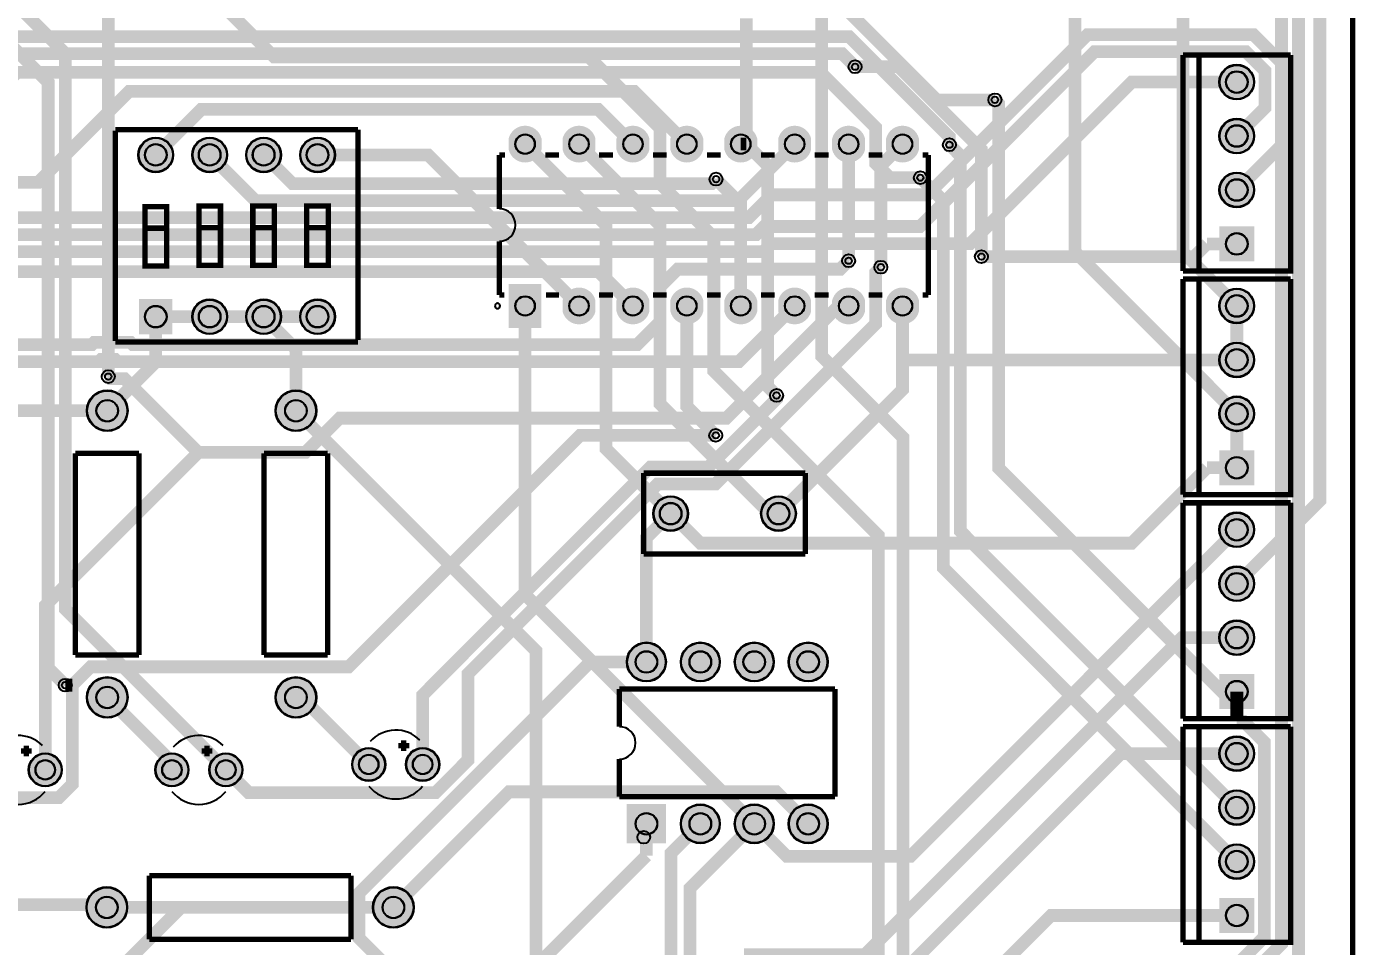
# Model space of a CAD drawing. Header units: millimetres. Extents: x 2 to 101, y -58 to 118.
# Drawn here: x 38.1 to 100.7, y 10 to 53.3 of the extents above; entities that cross this region are included whole.
import ezdxf

# ---------------------------------------------------------------- set-up
doc = ezdxf.new("R2010")
doc.units = ezdxf.units.MM
for name, color, linetype, true_color in [('BoardOutLine', 7, 'Continuous', 0xff00ff), ('BottomLayer', 7, 'Continuous', 0x0000ff), ('BottomSolderMaskLayer', 7, 'Continuous', 0xaa00ff), ('Document', 7, 'Continuous', 0xffffff), ('Hole', 7, 'Continuous', 0x222222), ('Multi-Layer', 7, 'Continuous', 0xc0c0c0), ('TopLayer', 7, 'Continuous', 0xff0000), ('TopSilkLayer', 7, 'Continuous', 0xffcc00), ('TopSolderMaskLayer', 7, 'Continuous', 0x800080)]:
    doc.layers.add(name, color=color, linetype=linetype, true_color=true_color)

msp = doc.modelspace()

# ---------------------------------------------------------------- hatches: boundary and pattern name
at = {"layer": 'BottomSolderMaskLayer'}
for points in [[(94.298, 50.673, 1), (95.948, 50.673, 1)], [(94.298, 48.133, 1), (95.948, 48.133, 1)], [(62.37, 47.494, -0.785398), (60.82, 47.494), (60.82, 48.01, -0.785398), (62.37, 48.01)], [(64.91, 47.494, -0.785398), (63.36, 47.494), (63.36, 48.01, -0.785398), (64.91, 48.01)], [(67.45, 47.494, -0.785398), (65.9, 47.494), (65.9, 48.01, -0.785398), (67.45, 48.01)], [(69.99, 47.494, -0.785398), (68.44, 47.494), (68.44, 48.01, -0.785398), (69.99, 48.01)], [(72.53, 47.494, -0.785398), (70.98, 47.494), (70.98, 48.01, -0.785398), (72.53, 48.01)], [(75.07, 47.494, -0.785398), (73.52, 47.494), (73.52, 48.01, -0.785398), (75.07, 48.01)], [(77.61, 47.494, -0.785398), (76.06, 47.494), (76.06, 48.01, -0.785398), (77.61, 48.01)], [(80.15, 47.494, -0.785398), (78.6, 47.494), (78.6, 48.01, -0.785398), (80.15, 48.01)], [(43.372, 47.245, 1), (45.023, 47.245, 1)], [(45.912, 47.245, 1), (47.563, 47.245, 1)], [(48.452, 47.245, 1), (50.103, 47.245, 1)], [(50.992, 47.245, 1), (52.643, 47.245, 1)], [(94.298, 45.593, 1), (95.948, 45.593, 1)], [(94.298, 42.228), (94.298, 43.878), (95.948, 43.878), (95.948, 42.228)], [(60.826, 39.098), (60.826, 41.166), (62.364, 41.166), (62.364, 39.098)], [(64.91, 39.874, -0.785398), (63.36, 39.874), (63.36, 40.39, -0.785398), (64.91, 40.39)], [(67.45, 39.874, -0.785398), (65.9, 39.874), (65.9, 40.39, -0.785398), (67.45, 40.39)], [(69.99, 39.874, -0.785398), (68.44, 39.874), (68.44, 40.39, -0.785398), (69.99, 40.39)], [(72.53, 39.874, -0.785398), (70.98, 39.874), (70.98, 40.39, -0.785398), (72.53, 40.39)], [(75.07, 39.874, -0.785398), (73.52, 39.874), (73.52, 40.39, -0.785398), (75.07, 40.39)], [(77.61, 39.874, -0.785398), (76.06, 39.874), (76.06, 40.39, -0.785398), (77.61, 40.39)], [(80.15, 39.874, -0.785398), (78.6, 39.874), (78.6, 40.39, -0.785398), (80.15, 40.39)], [(94.298, 40.132, 1), (95.948, 40.132, 1)], [(43.411, 38.798), (43.411, 40.451), (44.983, 40.451), (44.983, 38.798)], [(45.912, 39.625, 1), (47.563, 39.625, 1)], [(48.452, 39.625, 1), (50.103, 39.625, 1)], [(50.992, 39.625, 1), (52.643, 39.625, 1)], [(94.298, 37.592, 1), (95.948, 37.592, 1)], [(40.945, 35.198, 1), (42.875, 35.198, 1)], [(49.835, 35.198, 1), (51.765, 35.198, 1)], [(94.298, 35.052, 1), (95.948, 35.052, 1)], [(94.298, 31.687), (94.298, 33.337), (95.948, 33.337), (95.948, 31.687)], [(67.628, 30.353, 1), (69.278, 30.353, 1)], [(72.708, 30.353, 1), (74.358, 30.353, 1)], [(94.298, 29.591, 1), (95.948, 29.591, 1)], [(94.298, 27.051, 1), (95.948, 27.051, 1)], [(94.298, 24.511, 1), (95.948, 24.511, 1)], [(66.385, 23.368, 1), (68.235, 23.368, 1)], [(68.925, 23.368, 1), (70.775, 23.368, 1)], [(71.465, 23.368, 1), (73.315, 23.368, 1)], [(74.005, 23.368, 1), (75.855, 23.368, 1)], [(40.945, 21.698, 1), (42.875, 21.698, 1)], [(49.835, 21.698, 1), (51.765, 21.698, 1)], [(94.298, 21.146), (94.298, 22.796), (95.948, 22.796), (95.948, 21.146)], [(94.298, 19.05, 1), (95.948, 19.05, 1)], [(38.202, 18.288, 1), (39.776, 18.288, 1)], [(44.171, 18.288, 1), (45.745, 18.288, 1)], [(46.711, 18.288, 1), (48.285, 18.288, 1)], [(53.442, 18.542, 1), (55.016, 18.542, 1)], [(55.982, 18.542, 1), (57.556, 18.542, 1)], [(94.298, 16.51, 1), (95.948, 16.51, 1)], [(66.385, 16.673), (68.235, 16.673), (68.235, 14.823), (66.385, 14.823)], [(68.925, 15.748, 1), (70.775, 15.748, 1)], [(71.465, 15.748, 1), (73.315, 15.748, 1)], [(74.005, 15.748, 1), (75.855, 15.748, 1)], [(94.298, 13.97, 1), (95.948, 13.97, 1)], [(40.926, 11.811, 1), (42.856, 11.811, 1)], [(54.426, 11.811, 1), (56.356, 11.811, 1)], [(94.298, 10.605), (94.298, 12.255), (95.948, 12.255), (95.948, 10.605)]]:
    msp.add_hatch(color=256, dxfattribs=at).paths.add_polyline_path(points)
at = {"layer": 'Multi-Layer'}
for points in [[(94.323, 50.673, 1), (95.923, 50.673, 1)], [(94.323, 48.133, 1), (95.923, 48.133, 1)], [(62.345, 47.502, -0.785398), (60.845, 47.502), (60.845, 48.002, -0.785398), (62.345, 48.002)], [(64.885, 47.502, -0.785398), (63.385, 47.502), (63.385, 48.002, -0.785398), (64.885, 48.002)], [(67.425, 47.502, -0.785398), (65.925, 47.502), (65.925, 48.002, -0.785398), (67.425, 48.002)], [(69.965, 47.502, -0.785398), (68.465, 47.502), (68.465, 48.002, -0.785398), (69.965, 48.002)], [(72.505, 47.502, -0.785398), (71.005, 47.502), (71.005, 48.002, -0.785398), (72.505, 48.002)], [(75.045, 47.502, -0.785398), (73.545, 47.502), (73.545, 48.002, -0.785398), (75.045, 48.002)], [(77.585, 47.502, -0.785398), (76.085, 47.502), (76.085, 48.002, -0.785398), (77.585, 48.002)], [(80.125, 47.502, -0.785398), (78.625, 47.502), (78.625, 48.002, -0.785398), (80.125, 48.002)], [(43.397, 47.245, 1), (44.997, 47.245, 1)], [(45.937, 47.245, 1), (47.537, 47.245, 1)], [(48.477, 47.245, 1), (50.077, 47.245, 1)], [(51.017, 47.245, 1), (52.617, 47.245, 1)], [(94.323, 45.593, 1), (95.923, 45.593, 1)], [(94.323, 42.253), (94.323, 43.853), (95.923, 43.853), (95.923, 42.253)], [(60.845, 39.132), (60.845, 41.132), (62.345, 41.132), (62.345, 39.132)], [(64.885, 39.882, -0.785398), (63.385, 39.882), (63.385, 40.382, -0.785398), (64.885, 40.382)], [(67.425, 39.882, -0.785398), (65.925, 39.882), (65.925, 40.382, -0.785398), (67.425, 40.382)], [(69.965, 39.882, -0.785398), (68.465, 39.882), (68.465, 40.382, -0.785398), (69.965, 40.382)], [(72.505, 39.882, -0.785398), (71.005, 39.882), (71.005, 40.382, -0.785398), (72.505, 40.382)], [(75.045, 39.882, -0.785398), (73.545, 39.882), (73.545, 40.382, -0.785398), (75.045, 40.382)], [(77.585, 39.882, -0.785398), (76.085, 39.882), (76.085, 40.382, -0.785398), (77.585, 40.382)], [(80.125, 39.882, -0.785398), (78.625, 39.882), (78.625, 40.382, -0.785398), (80.125, 40.382)], [(94.323, 40.132, 1), (95.923, 40.132, 1)], [(43.435, 38.825), (43.435, 40.425), (44.959, 40.425), (44.959, 38.825)], [(45.937, 39.625, 1), (47.537, 39.625, 1)], [(48.477, 39.625, 1), (50.077, 39.625, 1)], [(51.017, 39.625, 1), (52.617, 39.625, 1)], [(94.323, 37.592, 1), (95.923, 37.592, 1)], [(40.97, 35.198, 1), (42.85, 35.198, 1)], [(49.86, 35.198, 1), (51.74, 35.198, 1)], [(94.323, 35.052, 1), (95.923, 35.052, 1)], [(94.323, 31.712), (94.323, 33.312), (95.923, 33.312), (95.923, 31.712)], [(67.653, 30.353, 1), (69.253, 30.353, 1)], [(72.733, 30.353, 1), (74.333, 30.353, 1)], [(94.323, 29.591, 1), (95.923, 29.591, 1)], [(94.323, 27.051, 1), (95.923, 27.051, 1)], [(94.323, 24.511, 1), (95.923, 24.511, 1)], [(66.41, 23.368, 1), (68.21, 23.368, 1)], [(68.95, 23.368, 1), (70.75, 23.368, 1)], [(71.49, 23.368, 1), (73.29, 23.368, 1)], [(74.03, 23.368, 1), (75.83, 23.368, 1)], [(40.97, 21.698, 1), (42.85, 21.698, 1)], [(49.86, 21.698, 1), (51.74, 21.698, 1)], [(94.323, 21.171), (94.323, 22.771), (95.923, 22.771), (95.923, 21.171)], [(94.323, 19.05, 1), (95.923, 19.05, 1)], [(38.227, 18.288, 1), (39.751, 18.288, 1)], [(44.196, 18.288, 1), (45.72, 18.288, 1)], [(46.736, 18.288, 1), (48.26, 18.288, 1)], [(53.467, 18.542, 1), (54.991, 18.542, 1)], [(56.007, 18.542, 1), (57.531, 18.542, 1)], [(94.323, 16.51, 1), (95.923, 16.51, 1)], [(66.41, 16.648), (68.21, 16.648), (68.21, 14.848), (66.41, 14.848)], [(68.95, 15.748, 1), (70.75, 15.748, 1)], [(71.49, 15.748, 1), (73.29, 15.748, 1)], [(74.03, 15.748, 1), (75.83, 15.748, 1)], [(94.323, 13.97, 1), (95.923, 13.97, 1)], [(40.951, 11.811, 1), (42.831, 11.811, 1)], [(54.451, 11.811, 1), (56.331, 11.811, 1)], [(94.323, 10.63), (94.323, 12.23), (95.923, 12.23), (95.923, 10.63)]]:
    msp.add_hatch(color=256, dxfattribs=at).paths.add_polyline_path(points)
at = {"layer": 'TopSolderMaskLayer'}
for points in [[(94.298, 50.673, 1), (95.948, 50.673, 1)], [(94.298, 48.133, 1), (95.948, 48.133, 1)], [(62.37, 47.494, -0.785398), (60.82, 47.494), (60.82, 48.01, -0.785398), (62.37, 48.01)], [(64.91, 47.494, -0.785398), (63.36, 47.494), (63.36, 48.01, -0.785398), (64.91, 48.01)], [(67.45, 47.494, -0.785398), (65.9, 47.494), (65.9, 48.01, -0.785398), (67.45, 48.01)], [(69.99, 47.494, -0.785398), (68.44, 47.494), (68.44, 48.01, -0.785398), (69.99, 48.01)], [(72.53, 47.494, -0.785398), (70.98, 47.494), (70.98, 48.01, -0.785398), (72.53, 48.01)], [(75.07, 47.494, -0.785398), (73.52, 47.494), (73.52, 48.01, -0.785398), (75.07, 48.01)], [(77.61, 47.494, -0.785398), (76.06, 47.494), (76.06, 48.01, -0.785398), (77.61, 48.01)], [(80.15, 47.494, -0.785398), (78.6, 47.494), (78.6, 48.01, -0.785398), (80.15, 48.01)], [(43.372, 47.245, 1), (45.023, 47.245, 1)], [(45.912, 47.245, 1), (47.563, 47.245, 1)], [(48.452, 47.245, 1), (50.103, 47.245, 1)], [(50.992, 47.245, 1), (52.643, 47.245, 1)], [(94.298, 45.593, 1), (95.948, 45.593, 1)], [(94.298, 42.228), (94.298, 43.878), (95.948, 43.878), (95.948, 42.228)], [(60.826, 39.098), (60.826, 41.166), (62.364, 41.166), (62.364, 39.098)], [(64.91, 39.874, -0.785398), (63.36, 39.874), (63.36, 40.39, -0.785398), (64.91, 40.39)], [(67.45, 39.874, -0.785398), (65.9, 39.874), (65.9, 40.39, -0.785398), (67.45, 40.39)], [(69.99, 39.874, -0.785398), (68.44, 39.874), (68.44, 40.39, -0.785398), (69.99, 40.39)], [(72.53, 39.874, -0.785398), (70.98, 39.874), (70.98, 40.39, -0.785398), (72.53, 40.39)], [(75.07, 39.874, -0.785398), (73.52, 39.874), (73.52, 40.39, -0.785398), (75.07, 40.39)], [(77.61, 39.874, -0.785398), (76.06, 39.874), (76.06, 40.39, -0.785398), (77.61, 40.39)], [(80.15, 39.874, -0.785398), (78.6, 39.874), (78.6, 40.39, -0.785398), (80.15, 40.39)], [(94.298, 40.132, 1), (95.948, 40.132, 1)], [(43.411, 38.798), (43.411, 40.451), (44.983, 40.451), (44.983, 38.798)], [(45.912, 39.625, 1), (47.563, 39.625, 1)], [(48.452, 39.625, 1), (50.103, 39.625, 1)], [(50.992, 39.625, 1), (52.643, 39.625, 1)], [(94.298, 37.592, 1), (95.948, 37.592, 1)], [(40.945, 35.198, 1), (42.875, 35.198, 1)], [(49.835, 35.198, 1), (51.765, 35.198, 1)], [(94.298, 35.052, 1), (95.948, 35.052, 1)], [(94.298, 31.687), (94.298, 33.337), (95.948, 33.337), (95.948, 31.687)], [(67.628, 30.353, 1), (69.278, 30.353, 1)], [(72.708, 30.353, 1), (74.358, 30.353, 1)], [(94.298, 29.591, 1), (95.948, 29.591, 1)], [(94.298, 27.051, 1), (95.948, 27.051, 1)], [(94.298, 24.511, 1), (95.948, 24.511, 1)], [(66.385, 23.368, 1), (68.235, 23.368, 1)], [(68.925, 23.368, 1), (70.775, 23.368, 1)], [(71.465, 23.368, 1), (73.315, 23.368, 1)], [(74.005, 23.368, 1), (75.855, 23.368, 1)], [(40.945, 21.698, 1), (42.875, 21.698, 1)], [(49.835, 21.698, 1), (51.765, 21.698, 1)], [(94.298, 21.146), (94.298, 22.796), (95.948, 22.796), (95.948, 21.146)], [(94.298, 19.05, 1), (95.948, 19.05, 1)], [(38.202, 18.288, 1), (39.776, 18.288, 1)], [(44.171, 18.288, 1), (45.745, 18.288, 1)], [(46.711, 18.288, 1), (48.285, 18.288, 1)], [(53.442, 18.542, 1), (55.016, 18.542, 1)], [(55.982, 18.542, 1), (57.556, 18.542, 1)], [(94.298, 16.51, 1), (95.948, 16.51, 1)], [(66.385, 16.673), (68.235, 16.673), (68.235, 14.823), (66.385, 14.823)], [(68.925, 15.748, 1), (70.775, 15.748, 1)], [(71.465, 15.748, 1), (73.315, 15.748, 1)], [(74.005, 15.748, 1), (75.855, 15.748, 1)], [(94.298, 13.97, 1), (95.948, 13.97, 1)], [(40.926, 11.811, 1), (42.856, 11.811, 1)], [(54.426, 11.811, 1), (56.356, 11.811, 1)], [(94.298, 10.605), (94.298, 12.255), (95.948, 12.255), (95.948, 10.605)]]:
    msp.add_hatch(color=256, dxfattribs=at).paths.add_polyline_path(points)

# ---------------------------------------------------------------- linework, layer by layer
at = {"layer": 'BoardOutLine', "const_width": 0.254}
msp.add_lwpolyline([(1.651, 56.896), (1.651, 117.475), (100.584, 117.475), (100.584, -57.404), (1.651, -57.404), (1.651, 56.873)], dxfattribs=at)
at = {"layer": 'BottomLayer', "const_width": 0.6}
for points in [[(95.123, 27.051), (99.036, 30.964), (99.036, 64.141), (81.785, 81.392), (73.694, 81.392), (73.034, 82.052), (68.249, 82.052), (67.862, 82.439), (63.917, 82.439), (63.114, 83.242), (60.014, 83.242), (57.912, 85.344)], [(83.726, 49.835), (80.983, 49.835), (60.225, 70.592), (45.966, 70.592), (43.762, 72.795)], [(81.583, 47.724), (81.583, 48.095), (76.866, 52.813), (24.111, 52.813), (18.669, 47.37)], [(26.289, 47.37), (29.37, 44.289), (72.14, 44.289), (73.214, 45.363), (80.549, 45.363), (88.088, 52.903), (95.916, 52.903), (97.274, 51.545), (97.274, 47.744), (95.123, 45.593)], [(23.749, 47.37), (27.633, 43.487), (72.472, 43.487), (72.856, 43.871), (80.191, 43.871), (88.42, 52.1), (95.552, 52.1), (96.452, 51.2), (96.452, 49.462), (95.123, 48.133)], [(77.14, 51.397), (76.527, 52.01), (33.468, 52.01), (28.829, 47.37)], [(80.214, 46.171), (78.774, 46.171), (78.105, 46.839), (78.105, 48.538), (75.518, 51.126), (37.664, 51.126), (33.909, 47.37)], [(95.123, 50.673), (90.171, 50.673), (82.566, 43.068), (73.188, 43.068), (72.804, 42.684), (25.896, 42.684), (21.209, 47.37)], [(31.626, 45.957), (38.659, 45.957), (42.933, 50.232), (66.735, 50.232), (69.215, 47.752)], [(44.197, 47.245), (46.339, 49.386), (65.041, 49.386), (66.675, 47.752)], [(74.295, 47.752), (71.635, 45.092), (48.89, 45.092), (46.737, 47.245)], [(49.277, 47.245), (50.627, 45.895), (70.381, 45.895), (70.589, 46.103)], [(93.721, 43.053), (93.121, 42.453), (83.092, 42.453)], [(95.123, 43.053), (93.721, 43.053)], [(66.675, 40.132), (65.056, 41.751), (23.21, 41.751), (21.209, 39.75)], [(76.835, 42.261), (76.437, 41.863), (68.78, 41.863), (67.945, 41.028), (67.945, 39.381), (66.872, 38.309), (43.109, 38.309), (43.002, 38.415), (41.294, 38.415), (41.188, 38.309), (27.731, 38.309), (26.289, 39.75)], [(47.498, 18.288), (48.573, 17.213), (57.367, 17.213), (58.909, 18.755), (58.909, 22.817), (67.841, 31.748), (70.565, 31.748), (78.105, 39.289), (78.105, 41.708), (78.354, 41.957)], [(74.295, 40.132), (71.669, 37.506), (42.401, 37.506), (42.295, 37.612), (41.626, 37.612), (41.52, 37.506), (25.994, 37.506), (23.749, 39.75)], [(76.835, 40.132), (76.365, 40.132), (71.079, 34.847), (52.861, 34.847), (51.248, 33.233), (46.205, 33.233)], [(79.375, 37.592), (79.375, 40.132)], [(46.737, 39.625), (44.197, 39.625)], [(49.277, 39.625), (46.737, 39.625)], [(51.817, 39.625), (49.277, 39.625)], [(73.533, 30.353), (79.375, 36.195), (79.375, 37.592)], [(95.123, 37.592), (79.375, 37.592)], [(41.96, 36.805), (42.063, 36.702), (42.735, 36.702), (46.205, 33.233)], [(56.769, 18.542), (56.769, 21.811), (67.509, 32.551), (70.232, 32.551), (73.44, 35.758), (73.44, 35.918)], [(41.91, 35.198), (33.909, 35.198), (33.782, 35.071)], [(40.267, 22.275), (41.132, 23.14), (53.289, 23.14), (64.188, 34.039), (70.579, 34.039)], [(46.205, 33.233), (38.989, 26.016), (38.989, 18.288)], [(93.721, 32.512), (90.172, 28.962), (69.844, 28.962), (68.453, 30.353)], [(95.123, 32.512), (93.721, 32.512)], [(95.123, 29.591), (79.749, 14.217), (73.921, 14.217), (72.39, 15.748)], [(95.123, 24.511), (92.529, 24.511), (77.598, 9.58), (71.9, 9.58)], [(53.772, 11.811), (53.772, 12.483), (64.657, 23.368), (67.31, 23.368)], [(30.861, 18.288), (32.168, 16.981), (39.631, 16.981), (40.267, 17.617), (40.267, 22.275)], [(40.267, 22.275), (39.93, 22.275)], [(41.91, 21.698), (44.958, 18.65), (44.958, 18.288)], [(50.8, 21.698), (51.073, 21.698), (54.229, 18.542)], [(95.123, 19.05), (89.662, 19.05), (79.178, 8.566), (64.3, 8.566)], [(55.391, 11.811), (60.831, 17.251), (73.427, 17.251), (74.93, 15.748)], [(67.31, 15.748), (67.31, 14.247)], [(67.31, 14.247), (62.103, 9.04), (62.103, 7.112)], [(35.706, 11.938), (41.764, 11.938), (41.891, 11.811)], [(53.772, 11.811), (41.891, 11.811)], [(57.023, 7.112), (53.772, 10.363), (53.772, 11.811)], [(93.721, 11.43), (86.367, 11.43), (71.882, -3.055), (71.882, -4.735), (70.919, -5.698), (70.393, -5.698)], [(95.123, 11.43), (93.721, 11.43)]]:
    msp.add_lwpolyline(points, dxfattribs=at)
at = {"layer": 'BottomSolderMaskLayer'}
for centre, radius in [((95.123, 50.673), 0.825), ((95.123, 50.673), 0.516), ((95.123, 48.133), 0.825), ((61.595, 47.752), 0.461), ((64.135, 47.752), 0.461), ((66.675, 47.752), 0.461), ((69.215, 47.752), 0.461), ((71.755, 47.752), 0.461), ((74.295, 47.752), 0.461), ((76.835, 47.752), 0.461), ((79.375, 47.752), 0.461), ((95.123, 48.133), 0.516), ((44.197, 47.245), 0.825), ((44.197, 47.245), 0.516), ((46.737, 47.245), 0.825), ((46.737, 47.245), 0.516), ((49.277, 47.245), 0.825), ((49.277, 47.245), 0.516), ((51.817, 47.245), 0.825), ((51.817, 47.245), 0.516), ((95.123, 45.593), 0.825), ((95.123, 45.593), 0.516), ((95.123, 43.053), 0.516), ((95.123, 40.132), 0.825), ((44.197, 39.625), 0.516), ((46.737, 39.625), 0.825), ((46.737, 39.625), 0.516), ((49.277, 39.625), 0.825), ((49.277, 39.625), 0.516), ((51.817, 39.625), 0.825), ((51.817, 39.625), 0.516), ((61.595, 40.132), 0.461), ((64.135, 40.132), 0.461), ((66.675, 40.132), 0.461), ((69.215, 40.132), 0.461), ((71.755, 40.132), 0.461), ((74.295, 40.132), 0.461), ((76.835, 40.132), 0.461), ((79.375, 40.132), 0.461), ((95.123, 40.132), 0.516), ((95.123, 37.592), 0.825), ((95.123, 37.592), 0.516), ((41.91, 35.198), 0.965), ((41.91, 35.198), 0.514), ((50.8, 35.198), 0.965), ((50.8, 35.198), 0.514), ((95.123, 35.052), 0.825), ((95.123, 35.052), 0.516), ((95.123, 32.512), 0.516), ((68.453, 30.353), 0.825), ((68.453, 30.353), 0.516), ((73.533, 30.353), 0.825), ((73.533, 30.353), 0.516), ((95.123, 29.591), 0.825), ((95.123, 29.591), 0.516), ((95.123, 27.051), 0.825), ((95.123, 27.051), 0.516), ((95.123, 24.511), 0.825), ((95.123, 24.511), 0.516), ((67.31, 23.368), 0.925), ((67.31, 23.368), 0.514), ((69.85, 23.368), 0.925), ((69.85, 23.368), 0.514), ((72.39, 23.368), 0.925), ((72.39, 23.368), 0.514), ((74.93, 23.368), 0.925), ((74.93, 23.368), 0.514), ((41.91, 21.698), 0.965), ((50.8, 21.698), 0.965), ((41.91, 21.698), 0.514), ((50.8, 21.698), 0.514), ((95.123, 21.971), 0.516), ((95.123, 19.05), 0.825), ((95.123, 19.05), 0.516), ((38.989, 18.288), 0.787), ((44.958, 18.288), 0.787), ((47.498, 18.288), 0.787), ((54.229, 18.542), 0.787), ((54.229, 18.542), 0.465), ((56.769, 18.542), 0.787), ((56.769, 18.542), 0.465), ((38.989, 18.288), 0.465), ((44.958, 18.288), 0.465), ((47.498, 18.288), 0.465), ((95.123, 16.51), 0.825), ((95.123, 16.51), 0.516), ((69.85, 15.748), 0.925), ((72.39, 15.748), 0.925), ((74.93, 15.748), 0.925), ((67.31, 15.748), 0.514), ((69.85, 15.748), 0.514), ((72.39, 15.748), 0.514), ((74.93, 15.748), 0.514), ((95.123, 13.97), 0.825), ((95.123, 13.97), 0.516), ((41.891, 11.811), 0.965), ((55.391, 11.811), 0.965), ((41.891, 11.811), 0.514), ((55.391, 11.811), 0.514), ((95.123, 11.43), 0.516)]:
    msp.add_circle(centre, radius, dxfattribs=at)
at = {"layer": 'Document'}
msp.add_circle((67.183, 15.113), 0.3, dxfattribs=at)
at = {"layer": 'Hole'}
for centre in [(77.14, 51.397), (83.726, 49.835), (81.583, 47.724), (70.589, 46.103), (80.214, 46.171), (83.092, 42.453), (76.835, 42.261), (78.354, 41.957), (41.96, 36.805), (73.44, 35.918), (70.579, 34.039), (39.93, 22.275)]:
    msp.add_circle(centre, 0.153, dxfattribs=at)
at = {"layer": 'Multi-Layer'}
for centre, radius in [((77.14, 51.397), 0.305), ((95.123, 50.673), 0.8), ((95.123, 50.673), 0.5), ((83.726, 49.835), 0.305), ((95.123, 48.133), 0.8), ((95.123, 48.133), 0.5), ((44.197, 47.245), 0.8), ((44.197, 47.245), 0.5), ((46.737, 47.245), 0.8), ((46.737, 47.245), 0.5), ((49.277, 47.245), 0.8), ((49.277, 47.245), 0.5), ((51.817, 47.245), 0.8), ((51.817, 47.245), 0.5), ((61.595, 47.752), 0.45), ((64.135, 47.752), 0.45), ((66.675, 47.752), 0.45), ((69.215, 47.752), 0.45), ((71.755, 47.752), 0.45), ((74.295, 47.752), 0.45), ((76.835, 47.752), 0.45), ((79.375, 47.752), 0.45), ((81.583, 47.724), 0.305), ((70.589, 46.103), 0.305), ((80.214, 46.171), 0.305), ((95.123, 45.593), 0.8), ((95.123, 45.593), 0.5), ((95.123, 43.053), 0.5), ((83.092, 42.453), 0.305), ((76.835, 42.261), 0.305), ((78.354, 41.957), 0.305), ((95.123, 40.132), 0.8), ((44.197, 39.625), 0.5), ((46.737, 39.625), 0.8), ((46.737, 39.625), 0.5), ((49.277, 39.625), 0.8), ((49.277, 39.625), 0.5), ((51.817, 39.625), 0.8), ((51.817, 39.625), 0.5), ((61.595, 40.132), 0.45), ((64.135, 40.132), 0.45), ((66.675, 40.132), 0.45), ((69.215, 40.132), 0.45), ((71.755, 40.132), 0.45), ((74.295, 40.132), 0.45), ((76.835, 40.132), 0.45), ((79.375, 40.132), 0.45), ((95.123, 40.132), 0.5), ((95.123, 37.592), 0.8), ((95.123, 37.592), 0.5), ((41.96, 36.805), 0.305), ((41.91, 35.198), 0.94), ((41.91, 35.198), 0.5), ((50.8, 35.198), 0.94), ((50.8, 35.198), 0.5), ((73.44, 35.918), 0.305), ((95.123, 35.052), 0.8), ((95.123, 35.052), 0.5), ((70.579, 34.039), 0.305), ((95.123, 32.512), 0.5), ((68.453, 30.353), 0.8), ((68.453, 30.353), 0.5), ((73.533, 30.353), 0.8), ((73.533, 30.353), 0.5), ((95.123, 29.591), 0.8), ((95.123, 29.591), 0.5), ((95.123, 27.051), 0.8), ((95.123, 27.051), 0.5), ((95.123, 24.511), 0.8), ((95.123, 24.511), 0.5), ((67.31, 23.368), 0.9), ((67.31, 23.368), 0.5), ((69.85, 23.368), 0.9), ((69.85, 23.368), 0.5), ((72.39, 23.368), 0.9), ((72.39, 23.368), 0.5), ((74.93, 23.368), 0.9), ((74.93, 23.368), 0.5), ((39.93, 22.275), 0.305), ((41.91, 21.698), 0.94), ((50.8, 21.698), 0.94), ((41.91, 21.698), 0.5), ((50.8, 21.698), 0.5), ((95.123, 21.971), 0.5), ((95.123, 19.05), 0.8), ((95.123, 19.05), 0.5), ((38.989, 18.288), 0.762), ((44.958, 18.288), 0.762), ((47.498, 18.288), 0.762), ((54.229, 18.542), 0.762), ((54.229, 18.542), 0.45), ((56.769, 18.542), 0.762), ((56.769, 18.542), 0.45), ((38.989, 18.288), 0.45), ((44.958, 18.288), 0.45), ((47.498, 18.288), 0.45), ((95.123, 16.51), 0.8), ((95.123, 16.51), 0.5), ((69.85, 15.748), 0.9), ((72.39, 15.748), 0.9), ((74.93, 15.748), 0.9), ((67.31, 15.748), 0.5), ((69.85, 15.748), 0.5), ((72.39, 15.748), 0.5), ((74.93, 15.748), 0.5), ((95.123, 13.97), 0.8), ((95.123, 13.97), 0.5), ((41.891, 11.811), 0.94), ((55.391, 11.811), 0.94), ((41.891, 11.811), 0.5), ((55.391, 11.811), 0.5), ((95.123, 11.43), 0.5)]:
    msp.add_circle(centre, radius, dxfattribs=at)
at = {"layer": 'TopLayer', "const_width": 0.6}
for points in [[(44.958, 112.476), (43.259, 114.175), (41.834, 114.175), (33.432, 105.773), (33.432, 101.055), (31.252, 98.875), (31.252, 58.542), (39.127, 50.666), (39.127, 23.078), (39.93, 22.275)], [(47.498, 18.288), (39.93, 25.856), (39.93, 52.023), (37.592, 54.362), (37.592, 56.863), (37.136, 57.319), (37.136, 85.43), (35.081, 87.485), (35.081, 102.137), (39.878, 106.933)], [(41.96, 36.805), (41.96, 57.081), (37.987, 61.055), (37.987, 86.282), (35.928, 88.34), (35.928, 100.742), (42.119, 106.933)], [(78.232, -3.937), (78.232, 29.321), (70.485, 37.068), (70.485, 43.357), (67.945, 45.897), (67.945, 48.512), (64.598, 51.859), (49.771, 51.859), (46.35, 55.28), (46.35, 71.35), (44.958, 72.741), (44.958, 99.313)], [(98.031, 8.242), (98.031, 96.424), (95.59, 98.865), (94.53, 98.865)], [(83.312, -11.557), (96.425, 1.556), (96.425, 9.287), (97.228, 10.09), (97.228, 72.994), (97.128, 73.094)], [(95.123, 35.052), (87.503, 42.672), (87.503, 68.707)], [(95.123, 40.132), (92.583, 42.672), (92.583, 68.707)], [(73.996, 61.814), (73.996, 57.865), (75.565, 56.296), (75.565, 37.771), (79.403, 33.933), (79.403, 2.512), (82.042, -0.127), (82.042, -7.135)], [(72.015, 47.752), (72.015, 53.674)], [(83.092, 42.453), (83.092, 47.49), (79.184, 51.397), (77.14, 51.397)], [(95.123, 21.27), (83.899, 32.494), (83.899, 49.661), (83.726, 49.835)], [(68.453, 30.353), (65.405, 33.401), (65.405, 43.942), (61.595, 47.752)], [(64.135, 47.752), (67.945, 43.942), (67.945, 35.532), (73.124, 30.353), (73.533, 30.353)], [(72.015, 47.752), (71.755, 47.752)], [(73.44, 35.918), (73.025, 36.333), (73.025, 46.742), (72.015, 47.752)], [(76.835, 47.752), (76.835, 42.261)], [(79.375, 47.752), (78.354, 46.731), (78.354, 41.957)], [(95.123, 16.51), (82.099, 29.534), (82.099, 47.208), (81.583, 47.724)], [(64.135, 40.132), (57.022, 47.245), (51.817, 47.245)], [(70.589, 46.103), (71.755, 44.937), (71.755, 40.132)], [(80.214, 46.171), (81.296, 45.089), (81.296, 27.797), (95.123, 13.97)], [(72.39, 15.748), (61.595, 26.543), (61.595, 40.132)], [(69.215, 40.132), (69.215, 35.403), (70.579, 34.039)], [(95.123, 40.132), (95.123, 37.592)], [(41.91, 35.198), (44.197, 37.485), (44.197, 39.625)], [(50.8, 35.198), (50.8, 38.102), (49.277, 39.625)], [(50.8, 35.198), (62.103, 23.895), (62.103, 7.112)], [(95.123, 35.052), (95.123, 32.512)], [(67.31, 23.368), (67.31, 29.21), (68.453, 30.353)], [(95.123, 21.971), (95.123, 21.27)], [(95.123, 21.27), (95.123, 20.569)], [(95.123, 20.569), (95.449, 20.569), (96.425, 19.593), (96.425, 10.422), (87.734, 1.731), (87.734, -4.165), (82.042, -9.857), (82.042, -12.338)], [(63.808, -0.77), (68.472, 3.894), (68.472, 14.37), (69.85, 15.748)], [(68.072, -11.557), (68.072, -5.958), (69.36, -4.671), (69.36, 12.718), (72.39, 15.748)], [(55.391, 11.811), (45.393, 11.811), (37.084, 3.502), (37.084, 3.048)]]:
    msp.add_lwpolyline(points, dxfattribs=at)
at = {"layer": 'TopSilkLayer', "const_width": 0.254}
for points in [[(92.583, 41.783), (92.583, 51.943)], [(92.583, 51.943), (97.663, 51.943)], [(92.583, 41.783), (97.663, 41.783), (97.663, 51.943)], [(93.345, 41.783), (93.345, 51.943)], [(42.292, 48.436), (53.722, 48.436)], [(42.292, 38.482), (42.292, 48.388)], [(53.722, 38.53), (53.722, 48.436)], [(60.385, 47.242), (60.385, 44.704)], [(60.385, 47.242), (60.649, 47.242)], [(62.541, 47.242), (63.189, 47.242)], [(65.081, 47.242), (65.729, 47.242)], [(67.621, 47.242), (68.269, 47.242)], [(70.161, 47.242), (70.809, 47.242)], [(72.701, 47.242), (73.349, 47.242)], [(75.241, 47.242), (75.889, 47.242)], [(77.781, 47.242), (78.429, 47.242)], [(80.321, 47.242), (80.585, 47.242)], [(80.585, 40.642), (80.585, 47.242)], [(43.689, 43.795), (44.578, 43.795)], [(46.229, 43.816), (47.118, 43.816)], [(48.769, 43.816), (49.658, 43.816)], [(51.309, 43.816), (52.198, 43.816)], [(60.385, 40.642), (60.385, 43.18)], [(92.583, 31.242), (92.583, 41.402)], [(92.583, 41.402), (97.663, 41.402)], [(92.583, 31.242), (97.663, 31.242), (97.663, 41.402)], [(93.345, 31.242), (93.345, 41.402)], [(60.614, 40.642), (60.385, 40.642)], [(63.189, 40.642), (62.576, 40.642)], [(65.729, 40.642), (65.081, 40.642)], [(68.269, 40.642), (67.621, 40.642)], [(70.809, 40.642), (70.161, 40.642)], [(73.349, 40.642), (72.701, 40.642)], [(75.889, 40.642), (75.241, 40.642)], [(78.429, 40.642), (77.781, 40.642)], [(80.585, 40.642), (80.321, 40.642)], [(42.292, 38.434), (53.722, 38.434)], [(40.41, 23.698), (40.41, 33.198)], [(40.41, 33.198), (43.41, 33.198)], [(43.41, 33.198), (43.41, 23.698)], [(49.3, 23.698), (49.3, 33.198)], [(49.3, 33.198), (52.3, 33.198)], [(52.3, 33.198), (52.3, 23.698)], [(67.183, 32.258), (74.803, 32.258)], [(67.183, 28.448), (67.183, 32.258)], [(74.803, 32.258), (74.803, 28.448)], [(92.583, 20.701), (92.583, 30.861)], [(92.583, 30.861), (97.663, 30.861)], [(92.583, 20.701), (97.663, 20.701), (97.663, 30.861)], [(93.345, 20.701), (93.345, 30.861)], [(74.803, 28.448), (67.183, 28.448)], [(43.41, 23.698), (40.41, 23.698)], [(52.3, 23.698), (49.3, 23.698)], [(66.04, 22.092), (76.2, 22.092)], [(66.04, 20.32), (66.04, 22.092)], [(76.2, 17.027), (76.2, 22.092)], [(92.583, 10.16), (92.583, 20.32)], [(92.583, 20.32), (97.663, 20.32)], [(92.583, 10.16), (97.663, 10.16), (97.663, 20.32)], [(93.345, 10.16), (93.345, 20.32)], [(38.1, 19.431), (38.1, 18.923)], [(46.609, 19.431), (46.609, 18.923)], [(55.626, 19.431), (56.134, 19.431)], [(55.88, 19.685), (55.88, 19.177)], [(37.846, 19.177), (38.354, 19.177)], [(46.355, 19.177), (46.863, 19.177)], [(66.04, 17.027), (66.04, 18.796)], [(66.04, 17.027), (76.2, 17.027)], [(43.891, 13.311), (53.391, 13.311)], [(43.891, 10.311), (43.891, 13.311)], [(53.391, 13.311), (53.391, 10.311)], [(53.391, 10.311), (43.891, 10.311)]]:
    msp.add_lwpolyline(points, dxfattribs=at)
for points in [[(43.689, 42.017), (44.705, 42.017), (44.705, 44.811), (43.689, 44.811), (43.689, 42.017)], [(46.229, 42.038), (47.245, 42.038), (47.245, 44.832), (46.229, 44.832), (46.229, 42.038)], [(48.769, 42.038), (49.785, 42.038), (49.785, 44.832), (48.769, 44.832), (48.769, 42.038)], [(51.309, 42.038), (52.325, 42.038), (52.325, 44.832), (51.309, 44.832), (51.309, 42.038)]]:
    msp.add_lwpolyline(points, close=True, dxfattribs=at)
at = {"layer": 'TopSilkLayer'}
for centre, radius, start, end in [((60.385, 43.942), 0.762, 270, 90), ((60.295, 40.133), 0.125, 180.58217, 179.41783), ((55.499, 18.542), 1.616, 45.00018, 138.3661), ((66.04, 19.558), 0.762, 270, 90), ((37.719, 18.288), 1.616, 45.00018, 138.3661), ((46.228, 18.288), 1.616, 45.00018, 138.3661), ((37.719, 18.288), 1.626, 218.65954, 321.34046), ((46.228, 18.288), 1.626, 218.65954, 321.34046), ((55.499, 18.542), 1.626, 218.65954, 321.34046)]:
    msp.add_arc(centre, radius, start, end, dxfattribs=at)
at = {"layer": 'TopSolderMaskLayer'}
for centre, radius in [((95.123, 50.673), 0.825), ((95.123, 50.673), 0.516), ((95.123, 48.133), 0.825), ((61.595, 47.752), 0.461), ((64.135, 47.752), 0.461), ((66.675, 47.752), 0.461), ((69.215, 47.752), 0.461), ((71.755, 47.752), 0.461), ((74.295, 47.752), 0.461), ((76.835, 47.752), 0.461), ((79.375, 47.752), 0.461), ((95.123, 48.133), 0.516), ((44.197, 47.245), 0.825), ((44.197, 47.245), 0.516), ((46.737, 47.245), 0.825), ((46.737, 47.245), 0.516), ((49.277, 47.245), 0.825), ((49.277, 47.245), 0.516), ((51.817, 47.245), 0.825), ((51.817, 47.245), 0.516), ((95.123, 45.593), 0.825), ((95.123, 45.593), 0.516), ((95.123, 43.053), 0.516), ((95.123, 40.132), 0.825), ((44.197, 39.625), 0.516), ((46.737, 39.625), 0.825), ((46.737, 39.625), 0.516), ((49.277, 39.625), 0.825), ((49.277, 39.625), 0.516), ((51.817, 39.625), 0.825), ((51.817, 39.625), 0.516), ((61.595, 40.132), 0.461), ((64.135, 40.132), 0.461), ((66.675, 40.132), 0.461), ((69.215, 40.132), 0.461), ((71.755, 40.132), 0.461), ((74.295, 40.132), 0.461), ((76.835, 40.132), 0.461), ((79.375, 40.132), 0.461), ((95.123, 40.132), 0.516), ((95.123, 37.592), 0.825), ((95.123, 37.592), 0.516), ((41.91, 35.198), 0.965), ((41.91, 35.198), 0.514), ((50.8, 35.198), 0.965), ((50.8, 35.198), 0.514), ((95.123, 35.052), 0.825), ((95.123, 35.052), 0.516), ((95.123, 32.512), 0.516), ((68.453, 30.353), 0.825), ((68.453, 30.353), 0.516), ((73.533, 30.353), 0.825), ((73.533, 30.353), 0.516), ((95.123, 29.591), 0.825), ((95.123, 29.591), 0.516), ((95.123, 27.051), 0.825), ((95.123, 27.051), 0.516), ((95.123, 24.511), 0.825), ((95.123, 24.511), 0.516), ((67.31, 23.368), 0.925), ((67.31, 23.368), 0.514), ((69.85, 23.368), 0.925), ((69.85, 23.368), 0.514), ((72.39, 23.368), 0.925), ((72.39, 23.368), 0.514), ((74.93, 23.368), 0.925), ((74.93, 23.368), 0.514), ((41.91, 21.698), 0.965), ((50.8, 21.698), 0.965), ((41.91, 21.698), 0.514), ((50.8, 21.698), 0.514), ((95.123, 21.971), 0.516), ((95.123, 19.05), 0.825), ((95.123, 19.05), 0.516), ((38.989, 18.288), 0.787), ((44.958, 18.288), 0.787), ((47.498, 18.288), 0.787), ((54.229, 18.542), 0.787), ((54.229, 18.542), 0.465), ((56.769, 18.542), 0.787), ((56.769, 18.542), 0.465), ((38.989, 18.288), 0.465), ((44.958, 18.288), 0.465), ((47.498, 18.288), 0.465), ((95.123, 16.51), 0.825), ((95.123, 16.51), 0.516), ((69.85, 15.748), 0.925), ((72.39, 15.748), 0.925), ((74.93, 15.748), 0.925), ((67.31, 15.748), 0.514), ((69.85, 15.748), 0.514), ((72.39, 15.748), 0.514), ((74.93, 15.748), 0.514), ((95.123, 13.97), 0.825), ((95.123, 13.97), 0.516), ((41.891, 11.811), 0.965), ((55.391, 11.811), 0.965), ((41.891, 11.811), 0.514), ((55.391, 11.811), 0.514), ((95.123, 11.43), 0.516)]:
    msp.add_circle(centre, radius, dxfattribs=at)

doc.saveas('drawing.dxf')
